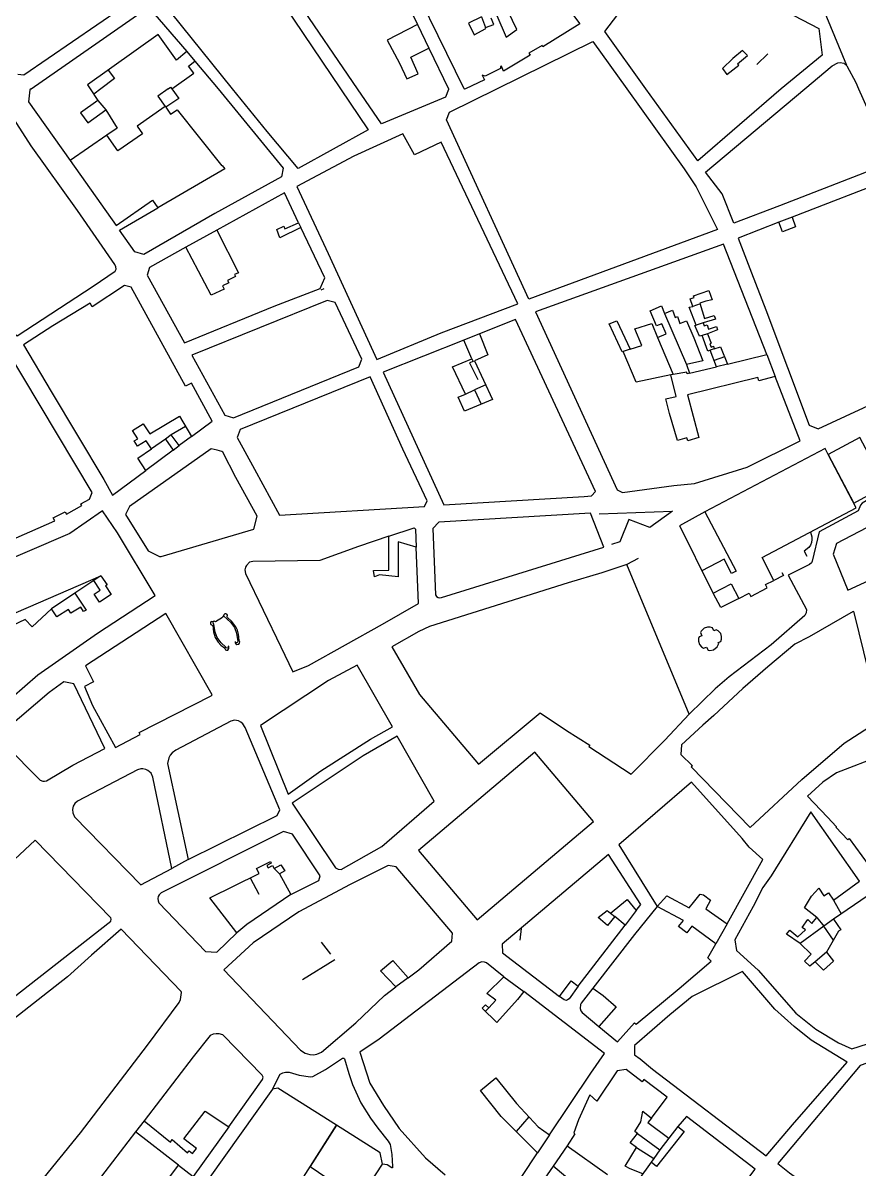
# Model space of a CAD drawing. Header units: millimetres. Extents: x 487814 to 495125, y 4392873 to 4398925.
# Drawn here: x 492285.9 to 492567.8, y 4396840.6 to 4397227.4 of the extents above; entities that cross this region are included whole.
import ezdxf

# ---------------------------------------------------------------- set-up
doc = ezdxf.new("R2010")
doc.units = ezdxf.units.MM
doc.linetypes.add('Tramo_BT__380_A_E_Tr', pattern=[2, 1, 1])
doc.layers.add('Cartografia_Base', color=8, linetype='Continuous')
doc.layers.add('Tramo_BT__380_A_E_Trazado', color=10, linetype='Tramo_BT__380_A_E_Tr')

msp = doc.modelspace()

# ---------------------------------------------------------------- linework, layer by layer
at = {"layer": 'Cartografia_Base'}
for p, q in [((492550.44, 4397244.86, 116.47), (492563.57, 4397213.08, 111.69)), ((492440.47, 4397229.44, 124.17), (492441.83, 4397225.78, 124.34)), ((492418.87, 4397226.85, 124.89), (492422.71, 4397218.87, 124.89)), ((492341.12, 4397217.7, 126.73), (492343.87, 4397214.5, 126.73)), ((492537.06, 4397216.97, 115.24), (492533.32, 4397213.35, 115.24)), ((492312.09, 4397205.16, 130.29), (492309.71, 4397203.37, 130.29)), ((492311.15, 4397201.24, 132.04), (492313.86, 4397198.01, 131.49)), ((492314.18, 4397189.46, 125.3), (492301.74, 4397180.96, 126)), ((492545.23, 4397161.84, 120.18), (492540.77, 4397160.12, 120.07)), ((492351.28, 4397157.42, 124.4), (492340.84, 4397151.64, 124.4)), ((492378.82, 4397159.96, 124.76), (492379.59, 4397158.32, 124.76)), ((492387.32, 4397137.65, 121.86), (492386.26, 4397137.23, 121.86)), ((492514.22, 4397132.53, 115.54), (492511.79, 4397131.72, 115.54)), ((492502.21, 4397129.36, 117.13), (492509.58, 4397112.05, 117.13)), ((492515.25, 4397126.13, 115.75), (492512.89, 4397125.41, 115.83)), ((492439.8, 4397122.43, 118.12), (492434.57, 4397120.34, 118.12)), ((492499.9, 4397121.18, 116.68), (492505.14, 4397108.74, 117.95)), ((492516.72, 4397122.44, 117.12), (492514.87, 4397121.86, 117.12)), ((492490.65, 4397117.26, 119.76), (492488.3, 4397116.52, 119.76)), ((492519, 4397117.34, 116.8), (492517.56, 4397116.88, 116.8)), ((492536.73, 4397115.52, 117.53), (492539.58, 4397108.08, 117.53)), ((492522.42, 4397114.71, 116.8), (492518.92, 4397113.42, 116.8)), ((492523.45, 4397112.24, 117.26), (492519.75, 4397111.32, 117.26)), ((492505.14, 4397108.74, 117.95), (492504.35, 4397108.6, 117.95)), ((492435.05, 4397102.13, 119.83), (492438.17, 4397103.51, 119.87)), ((492441.97, 4397105.2, 119.87), (492438.17, 4397103.51, 119.87)), ((492438.17, 4397103.51, 119.87), (492440.41, 4397098.72, 119.82)), ((492340.7, 4397091.21, 124.8), (492335.89, 4397088.34, 124.65)), ((492342.74, 4397087.81, 124.8), (492338.59, 4397084.73, 124.8)), ((492333.89, 4397086.94, 124.51), (492329.2, 4397083.62, 124.11)), ((492336.53, 4397083.2, 124.8), (492327.31, 4397076.34, 124.52)), ((492510.4, 4397051.43, 120.12), (492514.78, 4397042.52, 118.98)), ((492493.31, 4397046.67, 119.43), (492489.5, 4397044.65, 119.31)), ((492312.13, 4397040.82, 130.79), (492309.73, 4397039.19, 130.79)), ((492303.35, 4397034.92, 128.8), (492295.48, 4397029.64, 128.42)), ((492357.41, 4397018.59, 124.2), (492357.38, 4397018.39, 124.16)), ((492354.92, 4397017.16, 124.28), (492355.31, 4397016.66, 123.9)), ((492341.6, 4396945.09, 121.58), (492336.12, 4396942, 121.73)), ((492370.58, 4396942.01, 129.32), (492372.42, 4396940.24, 129.32)), ((492362.5, 4396938.9, 122.14), (492365.4, 4396933.31, 122.06)), ((492559.2, 4396931.38, 117.18), (492561.83, 4396926.7, 117.31)), ((492484, 4396926.98, 122.87), (492485.42, 4396925.8, 122.87)), ((492492.7, 4396927.84, 122.88), (492488.91, 4396922.92, 122.8)), ((492553.57, 4396925.53, 120.06), (492555.92, 4396922.53, 120.04)), ((492523.29, 4396923.36, 121.61), (492519.52, 4396916.58, 121.61)), ((492555.92, 4396922.53, 120.04), (492547.91, 4396916.72, 119.98)), ((492559.15, 4396924.87, 120.06), (492555.92, 4396922.53, 120.04)), ((492559.18, 4396917.84, 120.14), (492555.92, 4396922.53, 120.04)), ((492386.47, 4396917.12, 125.52), (492389.54, 4396913.16, 125.52)), ((492556.89, 4396913.83, 121.36), (492553, 4396910.55, 121.28)), ((492390.98, 4396911.16, 125.7), (492380.09, 4396904.41, 125.4)), ((492415.82, 4396905.18, 125.03), (492411.66, 4396902.06, 125.03)), ((492448.07, 4396905.5, 124.43), (492454.76, 4396900.54, 124.35)), ((492442.97, 4396894.99, 126.53), (492441.82, 4396893.83, 126.53)), ((492326.72, 4396856.91, 117.53), (492323.84, 4396853.17, 117.53)), ((492456.45, 4396858.25, 118.95), (492452.15, 4396853.28, 118.87)), ((492355.26, 4396854.85, 119.4), (492343.3, 4396838.05, 118.88)), ((492463.39, 4396852.17, 118.81), (492459.33, 4396846.12, 118.74)), ((492493.1, 4396852.58, 122.81), (492500.63, 4396847.05, 123.27)), ((492506.74, 4396854.95, 123.27), (492503.66, 4396850.98, 123.27)), ((492469.35, 4396848.48, 118.76), (492464.63, 4396841.57, 118.75)), ((492503.66, 4396850.98, 123.27), (492500.63, 4396847.05, 123.27)), ((492492.72, 4396847.92, 123.39), (492498.6, 4396844.17, 123.49)), ((492498.6, 4396844.17, 123.49), (492497.69, 4396842.9, 123.63)), ((492500.63, 4396847.05, 123.27), (492498.6, 4396844.17, 123.49))]:
    msp.add_line(p, q, dxfattribs=at)
for points in [[(492398.69, 4397205.16, 120.18), (492377.66, 4397236, 124.4), (492363.74, 4397256.72, 127.2), (492394.45, 4397277.9, 127.82), (492418.87, 4397226.85, 122.24), (492408.72, 4397221.55, 121.87), (492412.82, 4397213.82, 120.84), (492415.3, 4397208.49, 119.82), (492419.09, 4397210.18, 119.62), (492416.65, 4397215.77, 120.81), (492422.71, 4397218.87, 120.55), (492429.31, 4397205.16, 117.93)], [(492444.3, 4397266.09, 122.2), (492473.62, 4397227.09, 116.91), (492461.18, 4397219.33, 116.48), (492460.99, 4397219.69, 116.54), (492456.5, 4397217.13, 118.06), (492456.89, 4397216.53, 118.21), (492447.94, 4397211.12, 121.9), (492447.27, 4397212.77, 121.89), (492446.94, 4397212.64, 121.9), (492446.87, 4397211.96, 121.9), (492441.68, 4397209.45, 121.9), (492440.75, 4397209.75, 121.9), (492441.52, 4397208.19, 121.9), (492435.1, 4397205.16, 121.9)], [(492356.52, 4397205.16, 122.35), (492332.39, 4397235.22, 126.03), (492359.85, 4397253.92, 127.36), (492367.73, 4397242.59, 127.26), (492392.89, 4397205.16, 123.22)], [(492434.69, 4397205.16, 121.9), (492411.38, 4397252.7, 124.83)], [(492495.91, 4397205.16, 115.2), (492482.14, 4397224.46, 116.48), (492499.96, 4397247.98, 116.63), (492503.29, 4397251.98, 116.6), (492517.52, 4397244.7, 115.03), (492554.21, 4397225.51, 112.22), (492555.35, 4397216.51, 112.19), (492541.54, 4397205.16, 112.32)], [(492284.11, 4397210.06, 128.27), (492286.14, 4397209.82, 128.26), (492318.94, 4397232.33, 125.93)], [(492288.59, 4397205.16, 127.39), (492328.25, 4397232.66, 126.05), (492341.12, 4397217.7, 124.19), (492337.65, 4397214.83, 124.19), (492331.41, 4397223.5, 125.71), (492307.62, 4397206.48, 125.95), (492308.51, 4397205.16, 125.89)], [(492445.67, 4397229.86, 119.39), (492448.79, 4397222.51, 118.37), (492452.46, 4397225.14, 118.11), (492447.89, 4397234.53, 119.49)], [(492440.47, 4397229.44, 120.03), (492436.08, 4397227.27, 120.43), (492438.01, 4397223.32, 119.84), (492441.93, 4397225.53, 119.51), (492441.83, 4397225.78, 119.55), (492444.62, 4397226.82, 119.27), (492443.7, 4397228.95, 119.57)], [(492445.66, 4397205.16, 116.3), (492478, 4397221.15, 116.34), (492489.48, 4397205.16, 116.34)], [(492528.51, 4397218.04, 113.31), (492525.24, 4397215.39, 113.48), (492521.79, 4397211.93, 113.64), (492523.25, 4397209.94, 113.46), (492527.24, 4397213.09, 113.25), (492526.82, 4397213.56, 113.3), (492530.23, 4397216.37, 113.13), (492528.51, 4397218.04, 113.31)], [(492334.85, 4397205.16, 124.1), (492335.63, 4397205.72, 124.06), (492336.08, 4397205.16, 124), (492343.49, 4397210.36, 123.61), (492341.69, 4397212.78, 123.83), (492343.87, 4397214.5, 123.72), (492351.74, 4397205.16, 122.57)], [(492549.56, 4397205.16, 111.78), (492558.74, 4397212.93, 111.78), (492560.64, 4397213.89, 111.77), (492561.5, 4397214, 111.76), (492562.63, 4397213.75, 111.74), (492563.75, 4397212.85, 111.71), (492566.7, 4397207.29, 111.67), (492567.68, 4397205.16, 111.66)], [(492314.55, 4397211.44, 130.29), (492316.71, 4397208.64, 130.29), (492312.09, 4397205.16, 130.29)], [(492288.59, 4397205.16, 127.39), (492288.13, 4397204.84, 127.41), (492287.74, 4397200.73, 127.36), (492301.74, 4397180.96, 126)], [(492308.51, 4397205.16, 125.89), (492311.15, 4397201.24, 125.73), (492305.31, 4397196.97, 126.06), (492307.78, 4397193.6, 125.82), (492313.86, 4397198.01, 125.48), (492317.62, 4397191.81, 125.1), (492314.18, 4397189.46, 125.3)], [(492334.85, 4397205.16, 124.1), (492331.36, 4397202.67, 124.29), (492333.82, 4397199.14, 123.97), (492324.37, 4397192.56, 124.6), (492326.18, 4397189.96, 124.4), (492317.87, 4397184.17, 124.94), (492314.18, 4397189.46, 125.3)], [(492351.74, 4397205.16, 122.57), (492373.6, 4397178.36, 119.3), (492373.05, 4397175.42, 119.31), (492350.62, 4397163.01, 121.43), (492326.66, 4397149.25, 124.03), (492323.61, 4397150.09, 124.06), (492318.41, 4397157.43, 124.44), (492331.36, 4397165.02, 123.46)], [(492336.04, 4397205.16, 124.01), (492338.4, 4397201.85, 123.7), (492333.99, 4397198.89, 123.94), (492335.63, 4397196.54, 123.73), (492337.81, 4397198.06, 123.61), (492352.9, 4397179.19, 121.65), (492353.08, 4397179.29, 121.64), (492353.96, 4397178.15, 121.5), (492331.36, 4397165.02, 123.46)], [(492392.89, 4397205.16, 123.22), (492402.24, 4397191.26, 119.05), (492378.69, 4397178.2, 119.05), (492368.2, 4397190.75, 120.58), (492356.52, 4397205.16, 122.35)], [(492429.31, 4397205.16, 117.93), (492429.42, 4397204.93, 117.93), (492428.37, 4397202.27, 117.94), (492406.8, 4397193.31, 118.53), (492398.69, 4397205.16, 120.18)], [(492489.48, 4397205.16, 116.34), (492508.87, 4397178.15, 113.78), (492512.94, 4397172.05, 113.77), (492520.07, 4397157.7, 113.49), (492456.51, 4397134.18, 113.49), (492428.65, 4397194.62, 115.3), (492429.69, 4397197.27, 116.64), (492445.66, 4397205.16, 116.3)], [(492435.1, 4397205.16, 121.9), (492434.76, 4397205, 121.9), (492434.69, 4397205.16, 121.9)], [(492541.54, 4397205.16, 112.32), (492513.41, 4397180.87, 113.72), (492495.91, 4397205.16, 115.2)], [(492567.68, 4397205.16, 111.66), (492578.65, 4397180.5, 112.04), (492569.63, 4397176.8, 111.77), (492540.97, 4397165.62, 112.5), (492525.56, 4397159.84, 111.79), (492521.66, 4397169.71, 111.81), (492516.08, 4397176.98, 111.79), (492549.56, 4397205.16, 111.78)], [(492242.57, 4397161.94, 128.08), (492254.3, 4397146.25, 127.56), (492259.32, 4397141.86, 127.53), (492283.93, 4397121.8, 127.02), (492309.58, 4397138.57, 124.02), (492316.92, 4397143.56, 123.9), (492317.3, 4397144.27, 123.9), (492317.23, 4397145.05, 123.9), (492316.87, 4397145.8, 123.92), (492304.21, 4397164.01, 125.09), (492288.66, 4397185.84, 126.62), (492280.77, 4397198.16, 127.65), (492278.5, 4397198.53, 127.76), (492260.39, 4397185.87, 128.14), (492238.52, 4397171.07, 128.4), (492237.92, 4397168.15, 128.31), (492242.57, 4397161.94, 128.08)], [(492388.73, 4397149.6, 115.96), (492405.17, 4397113.8, 115.92), (492426.93, 4397122.79, 115.96), (492452.76, 4397132.53, 117.84), (492426.88, 4397187.08, 117.85), (492417.9, 4397182.81, 118.49), (492413.96, 4397189.89, 117.9), (492397.42, 4397182.43, 119.28), (492378.2, 4397172.14, 118.43), (492388.73, 4397149.6, 115.96)], [(492301.74, 4397180.96, 126), (492317.28, 4397159.03, 124.52), (492329.58, 4397167.59, 123.66), (492331.36, 4397165.02, 123.46)], [(492531.54, 4397143.01, 113.24), (492536.42, 4397130.5, 113.82), (492551.04, 4397091.6, 114.46), (492554.08, 4397090.34, 114.58), (492578.51, 4397101.72, 115.3), (492605.89, 4397116.63, 113.56), (492606.84, 4397119.13, 113.36), (492585.93, 4397164.72, 111.63), (492581.8, 4397174.21, 111.46), (492579.55, 4397175.09, 111.45), (492545.23, 4397161.84, 112.57), (492546.36, 4397158.55, 112.77), (492542.03, 4397156.84, 112.74), (492540.77, 4397160.12, 112.57), (492527.04, 4397154.77, 112.86), (492531.54, 4397143.01, 113.24)], [(492340.84, 4397151.64, 119.62), (492328.49, 4397144.81, 123.68), (492327.73, 4397142.19, 123.77), (492340.36, 4397119.45, 123.16), (492370.63, 4397131.79, 121.97), (492386.05, 4397137.79, 121.86), (492387.62, 4397141.31, 121.86), (492379.59, 4397158.32, 120.47), (492372.54, 4397154.89, 120.44), (492371.48, 4397157.67, 120.21), (492373.8, 4397158.74, 120.27), (492374.22, 4397157.83, 120.34), (492378.82, 4397159.96, 120.31), (492374.07, 4397170.04, 119.42), (492351.28, 4397157.42, 119.48), (492358.58, 4397143.06, 120.65), (492357.21, 4397142.46, 120.76), (492357.48, 4397141.79, 120.86), (492354.88, 4397140.5, 121.18), (492355.27, 4397139.71, 121.29), (492353.19, 4397138.68, 121.55), (492353.76, 4397137.52, 121.71), (492349.31, 4397135.53, 122.22), (492340.84, 4397151.64, 119.62)], [(492512.89, 4397125.41, 114.06), (492510.57, 4397131.41, 113.69), (492511.79, 4397131.72, 113.65), (492510.84, 4397134.25, 113.49), (492512.2, 4397134.76, 113.43), (492512, 4397135.27, 113.4), (492517.15, 4397137.11, 113.39), (492518.29, 4397133.89, 113.39), (492516.1, 4397133.42, 113.46), (492514.14, 4397132.79, 113.54), (492515.72, 4397127.61, 113.86), (492519, 4397128.58, 113.74), (492519.44, 4397127.39, 113.82), (492515.25, 4397126.13, 113.97), (492515.55, 4397125.12, 114.03), (492516.61, 4397125.44, 113.99), (492517.02, 4397124.06, 114.08), (492519.74, 4397124.87, 113.98), (492520.06, 4397123.79, 114.05), (492516.72, 4397122.44, 114.2), (492517.89, 4397119.27, 114.39), (492517.47, 4397119.11, 114.41), (492517.9, 4397117.94, 114.48), (492518.68, 4397118.23, 114.45), (492519, 4397117.34, 114.5), (492521.07, 4397118.01, 114.43), (492523.45, 4397112.24, 114.75), (492536.73, 4397115.52, 114.24), (492522.1, 4397152.71, 112.93), (492458.65, 4397129.85, 119.52), (492486.24, 4397069.83, 118.19), (492488.09, 4397068.91, 118.28), (492505.3, 4397071.22, 118.22), (492512.27, 4397071.91, 118), (492530.13, 4397077.48, 116.48), (492547.92, 4397086.34, 115.95), (492539.58, 4397108.08, 114.54), (492533.98, 4397106.61, 114.87), (492533.66, 4397107.74, 114.78), (492510.01, 4397101.83, 115.69), (492513.83, 4397087.44, 116.69), (492510.03, 4397086.34, 116.82), (492509.78, 4397087.31, 116.74), (492506.62, 4397086.48, 116.85), (492503.93, 4397095.54, 116.21), (492502.65, 4397100.49, 115.92), (492506.14, 4397101.33, 115.81), (492504.35, 4397108.6, 115.34), (492492.64, 4397106.1, 115.71), (492488.3, 4397116.52, 115.68), (492487.94, 4397116.41, 115.77), (492483.59, 4397125.79, 116.77), (492486.17, 4397126.86, 116.14), (492490.65, 4397117.26, 115.11), (492494.61, 4397118.5, 114.83), (492492.19, 4397124.19, 114.69), (492497.91, 4397125.89, 114.28), (492499.9, 4397121.18, 114.56), (492502.77, 4397122.4, 114.43), (492501.3, 4397125.87, 114.22), (492499.55, 4397125.13, 114.3), (492497.37, 4397130.23, 113.99), (492501.15, 4397131.84, 113.82), (492502.21, 4397129.36, 113.97), (492504.91, 4397130.38, 113.85), (492505.81, 4397127.96, 114), (492506.54, 4397128.24, 113.97), (492507.36, 4397125.96, 114.11), (492509.6, 4397126.82, 114.02), (492512.06, 4397121.12, 114.36), (492515.14, 4397113.35, 114.84), (492509.58, 4397112.05, 115.02), (492510.64, 4397109.19, 115.2), (492519.75, 4397111.32, 114.89), (492517.56, 4397116.88, 114.56), (492516.82, 4397116.64, 114.59), (492514.87, 4397121.86, 114.27), (492513.98, 4397121.63, 114.3), (492512.46, 4397125.26, 114.08), (492512.89, 4397125.41, 114.06)], [(492295.33, 4397103.01, 121.86), (492313.18, 4397073.26, 123.22), (492316.07, 4397067.96, 124.8), (492327.31, 4397076.34, 124.52), (492324.57, 4397080.47, 123.91), (492329.2, 4397083.62, 124.11), (492327.37, 4397086.3, 123.97), (492324.48, 4397084.55, 123.7), (492323.41, 4397086.37, 123.64), (492324.59, 4397087.06, 123.73), (492322.84, 4397089.82, 123.53), (492326.4, 4397092.03, 123.79), (492328.59, 4397088.66, 124.04), (492338.63, 4397094.65, 124.77), (492342.74, 4397087.81, 124.8), (492349.64, 4397092.96, 124.8), (492342.71, 4397105.82, 124.8), (492340.68, 4397104.78, 124.76), (492322.4, 4397138.23, 121.86), (492320.06, 4397138.74, 121.86), (492309.16, 4397131.53, 121.86), (492308.48, 4397132.77, 121.86), (492295.95, 4397125.1, 121.86), (492286.09, 4397118.73, 121.86), (492295.33, 4397103.01, 121.86)], [(492353.89, 4397095.01, 117.65), (492356.83, 4397094.12, 117.65), (492399.09, 4397111.36, 117.65), (492400.16, 4397113.91, 117.73), (492391.2, 4397133.05, 121.86), (492388.49, 4397133.72, 121.86), (492342.81, 4397115.22, 119.46), (492353.89, 4397095.01, 117.65)], [(492434.77, 4397096.4, 116.82), (492432.66, 4397101.07, 116.7), (492435.05, 4397102.13, 116.61), (492430.67, 4397111.34, 116.41), (492437.26, 4397114.02, 116.16), (492434.57, 4397120.34, 116), (492407.32, 4397109.47, 116.21), (492427.8, 4397064.71, 117.65), (492475.08, 4397067.58, 117.87), (492477.56, 4397067.8, 117.88), (492478.91, 4397069.2, 118.08), (492451.99, 4397127.29, 117.31), (492439.8, 4397122.43, 116.59), (492442.64, 4397115.31, 116.85), (492438.17, 4397113.35, 116.18), (492444.25, 4397100.3, 116.7), (492434.77, 4397096.4, 116.82)], [(492277.82, 4397051.16, 124.44), (492296.62, 4397059.31, 124.45), (492296.08, 4397060.4, 124.46), (492300.09, 4397062.37, 124.52), (492300.57, 4397061.61, 124.48), (492305.71, 4397064.5, 124.47), (492305.39, 4397065.05, 124.5), (492308.27, 4397066.7, 124.52), (492309.21, 4397068.91, 124.7), (492279.95, 4397117.81, 124.81)], [(492437.26, 4397114.02, 119.58), (492437.63, 4397113.11, 119.5), (492436.47, 4397112.63, 119.5), (492439.25, 4397107.05, 119.12)], [(492363.91, 4397076.81, 122.13), (492372.42, 4397061.22, 122.09), (492421.28, 4397064.22, 118.45), (492422.12, 4397066.14, 118.04), (492414.01, 4397083.58, 117.8), (492402.98, 4397107.91, 117.15), (492359.07, 4397090.22, 122.13), (492358.08, 4397087.49, 122.13), (492363.91, 4397076.81, 122.13)], [(492510.64, 4397109.19, 118.26), (492509.84, 4397108.99, 117.95), (492509.74, 4397109.54, 117.95), (492505.14, 4397108.74, 117.95)], [(492336.53, 4397083.2, 124.8), (492338.59, 4397084.73, 124.8), (492335.89, 4397088.34, 124.65), (492333.89, 4397086.94, 124.51), (492336.53, 4397083.2, 124.8)], [(492557.41, 4397081.72, 116.58), (492566.06, 4397065.27, 116.89), (492576.76, 4397071.2, 116.14), (492568.08, 4397087.43, 116), (492557.41, 4397081.72, 116.58)], [(492351.37, 4397083.16, 123.32), (492349.32, 4397083.62, 123.77), (492321.83, 4397064.15, 123.88), (492320.45, 4397061.47, 123.88), (492328.03, 4397049.21, 123.84), (492331.95, 4397047.35, 123.71), (492332.44, 4397047.31, 123.7), (492363.77, 4397056.58, 122.44), (492364.89, 4397060.91, 122.36), (492357.66, 4397073.98, 122.54), (492353.24, 4397082.53, 122.93), (492352.95, 4397082.75, 122.99), (492351.37, 4397083.16, 123.32)], [(492557.41, 4397081.72, 116.58), (492556.37, 4397083.7, 116.56), (492515.8, 4397062.35, 118.53), (492526.35, 4397042.34, 118.71), (492524.82, 4397041.54, 118.77), (492522.38, 4397046.38, 118.7), (492514.78, 4397042.52, 118.98), (492518.64, 4397034.93, 119.15), (492524.68, 4397038.1, 118.9), (492527.23, 4397033.15, 119.01), (492530.76, 4397034.95, 118.86), (492531.31, 4397033.85, 118.89), (492536.88, 4397036.71, 118.65), (492536.32, 4397037.81, 118.63), (492539.1, 4397039.23, 118.51), (492535.12, 4397046.96, 118.39), (492566.9, 4397063.69, 116.93), (492557.41, 4397081.72, 116.58)], [(492576.58, 4397069.83, 119.51), (492568.88, 4397065.35, 116.75), (492568.26, 4397064.65, 116.82), (492567.54, 4397062.72, 116.84), (492554.37, 4397055.67, 117.76), (492552, 4397045.68, 118.07), (492551.73, 4397045.18, 118.09), (492551.06, 4397044.58, 118.12), (492543.9, 4397041.02, 118.33), (492550.05, 4397029.44, 118.28), (492549.97, 4397028.29, 118.38), (492549.55, 4397027.4, 118.48), (492538.16, 4397017.52, 118.6), (492523.98, 4397006.67, 119.51), (492519.29, 4397002.61, 119.51), (492510.52, 4396994.09, 119.51)], [(492564, 4397035.99, 117.89), (492581.07, 4397043.86, 117.28), (492593.68, 4397048.41, 116.47), (492588.68, 4397064.01, 115.98), (492585.67, 4397064.95, 115.93), (492560.2, 4397051.69, 116.59), (492559.05, 4397048.05, 116.59), (492564, 4397035.99, 117.89)], [(492273.27, 4396992.12, 122.19), (492290.92, 4397007.4, 122.22), (492310.99, 4397021.48, 122.51), (492330.49, 4397034.15, 123.3), (492317.79, 4397055.29, 125.31), (492312.65, 4397062.68, 125.31), (492301.68, 4397055.12, 125.31), (492272.78, 4397042.71, 125.77)], [(492425, 4397034.38, 121.44), (492425.34, 4397033.77, 121.45), (492425.83, 4397033.44, 121.46), (492426.37, 4397033.31, 121.46), (492427.02, 4397033.44, 121.46), (492481.79, 4397050.47, 119.45), (492477.21, 4397061.88, 118.76), (492426.05, 4397058.88, 121), (492424.05, 4397056.74, 121.03), (492425, 4397034.38, 121.44)], [(492480.2, 4397061.66, 119.31), (492504.95, 4397062.64, 119.31), (492497.31, 4397057.07, 119.31), (492490.15, 4397059.8, 119.31), (492487.12, 4397052.29, 118.39), (492484.35, 4397051.35, 118.39)], [(492515.8, 4397062.35, 120.02), (492507.28, 4397057.64, 120.02), (492510.4, 4397051.43, 120.12)], [(492409.2, 4397054.18, 121.01), (492417.81, 4397057.02, 121), (492418.27, 4397056.56, 121.01), (492418.49, 4397050.42, 121.13)], [(492372.78, 4397016.86, 122.83), (492376.88, 4397008.39, 122.39), (492382.17, 4397010.58, 122.12), (492407.15, 4397024.5, 121.81), (492419.28, 4397031.46, 121.51), (492418.49, 4397050.42, 121.13), (492412.39, 4397052.29, 121.06), (492412.38, 4397040.47, 121.28), (492406.06, 4397041.09, 121.3), (492404.36, 4397040.41, 121.33), (492404.1, 4397042.57, 121.27), (492409.3, 4397042.66, 121.23), (492409.2, 4397054.18, 121.01), (492399.04, 4397050.72, 121.05), (492385.95, 4397045.97, 122.11), (492363.37, 4397045.57, 122.55), (492362.28, 4397045.34, 122.55), (492361.22, 4397044.31, 122.57), (492360.91, 4397043.7, 122.59), (492360.65, 4397042.85, 122.63), (492360.88, 4397041.55, 122.67), (492372.78, 4397016.86, 122.83)], [(492551.45, 4397055.55, 118.79), (492551.92, 4397053.98, 118.79), (492551.94, 4397053, 118.79), (492551.76, 4397052.04, 118.79), (492551.4, 4397051.13, 118.79), (492550.85, 4397050.31, 118.79), (492549.35, 4397049.07, 119.17), (492550.26, 4397047.37, 118.89)], [(492489.5, 4397044.65, 119.31), (492481.09, 4397041.85, 119.6), (492469.69, 4397038.4, 120), (492422.98, 4397023.71, 121.39), (492419.35, 4397022, 121.67), (492410.22, 4397016.84, 121.88), (492419.58, 4397000.72, 120.84), (492439.53, 4396977.22, 120.36), (492460.3, 4396994.51, 119.69), (492469.11, 4396988.57, 119.37), (492477.08, 4396983.66, 119.1), (492476.65, 4396983.19, 119.11), (492490.97, 4396973.86, 118.63), (492502.27, 4396985.28, 118.57), (492510.52, 4396994.09, 118.47), (492489.5, 4397044.65, 119.31)], [(492541.83, 4397041.88, 119.51), (492542.33, 4397040.94, 119.51), (492539.1, 4397039.23, 119.51)], [(492280.18, 4397026.97, 125.6), (492312.13, 4397040.82, 124.32), (492314.27, 4397037.77, 124.11), (492313.69, 4397037.44, 124.06), (492315.66, 4397034.5, 123.85), (492311.68, 4397031.93, 123.51), (492309.91, 4397034.56, 123.69), (492311.93, 4397035.91, 123.87), (492309.73, 4397039.19, 124.11), (492303.35, 4397034.92, 123.55), (492307.16, 4397029.23, 123.14), (492306.28, 4397028.74, 123.07), (492305.33, 4397030.2, 123.17), (492302.05, 4397028.13, 123.06), (492301.23, 4397029.46, 123.19), (492297.3, 4397027, 123.41), (492295.48, 4397029.64, 123.68), (492288.96, 4397023.53, 124.42), (492286.65, 4397026.08, 124.76), (492280.25, 4397023.03, 125.33)], [(492527.23, 4397033.15, 119.36), (492521.18, 4397030.07, 119.36), (492518.64, 4397034.93, 119.25)], [(492317.07, 4396982.89, 122.26), (492325.33, 4396987.19, 122.46), (492325.01, 4396987.87, 122.48), (492349.36, 4397000.29, 123.19), (492349.64, 4397000.65, 123.21), (492334.05, 4397028.12, 123.33), (492306.99, 4397010.46, 123.31), (492309.66, 4397005.06, 123.17), (492306.63, 4397003.47, 123.82), (492309.34, 4396997.07, 123.41), (492317.07, 4396982.89, 122.26)], [(492353.54, 4397027.23, 123.6), (492353.22, 4397027.1, 123.9), (492353.13, 4397026.77, 123.6), (492350.77, 4397025.23, 123.9), (492350.36, 4397025.47, 123.9), (492350.04, 4397025.3, 123.9)], [(492353.54, 4397027.23, 123.6), (492355.95, 4397025.05, 123.88), (492357.17, 4397023.33, 123.87), (492357.92, 4397021.47, 123.85), (492358.36, 4397018.64, 123.89), (492358.07, 4397018.23, 123.97), (492357.74, 4397018.18, 124.02), (492357.38, 4397018.39, 124.16), (492357.41, 4397018.2, 124.14), (492357.64, 4397017.85, 124.09), (492358.03, 4397017.65, 124.02), (492358.63, 4397017.76, 123.94), (492358.9, 4397018.07, 123.89), (492358.99, 4397018.48, 123.83), (492358.76, 4397019, 123.75), (492358.56, 4397021.07, 123.6), (492358.17, 4397022.4, 123.6), (492357.61, 4397023.62, 123.6), (492356.32, 4397025.39, 123.6), (492354.84, 4397026.67, 123.6), (492354.74, 4397026.9, 123.6), (492354.83, 4397027.52, 123.6), (492354.63, 4397027.83, 123.6), (492354.28, 4397027.98, 123.6), (492353.92, 4397027.92, 123.6), (492353.65, 4397027.67, 123.6), (492353.54, 4397027.23, 123.6)], [(492523.12, 4396964.11, 116.96), (492531.14, 4396955.82, 116.49), (492548.53, 4396972.04, 116.41), (492562.75, 4396984.31, 116.05), (492574.78, 4396992.11, 115.93), (492571.08, 4397008.24, 116.45), (492566.21, 4397028.45, 118.24), (492566.03, 4397028.67, 118.26), (492565.8, 4397028.74, 118.29), (492550.97, 4397020.17, 118.33), (492546.16, 4397017.74, 118.54), (492537.07, 4397010.09, 118.51), (492528.64, 4397002.74, 118.53), (492518.86, 4396993.66, 118.18), (492515.08, 4396990.43, 118.14), (492507.9, 4396983.8, 118.17), (492507.76, 4396980.47, 117.78), (492511.62, 4396976.68, 117.41), (492511.21, 4396976.28, 117.39), (492523.12, 4396964.11, 116.96)], [(492350.04, 4397025.3, 123.9), (492349.38, 4397025.32, 123.67), (492349.14, 4397025.08, 123.67), (492349.06, 4397024.71, 123.67), (492349.18, 4397024.39, 123.67), (492349.85, 4397023.97, 123.72), (492350.07, 4397021.86, 123.75), (492350.72, 4397019.97, 123.75), (492351.71, 4397018.36, 123.75), (492352.62, 4397017.38, 123.75), (492353.83, 4397016.45, 123.75), (492354.12, 4397015.84, 123.75), (492354.46, 4397015.65, 123.83), (492354.95, 4397015.7, 123.96), (492355.34, 4397016.22, 124.03), (492355.31, 4397016.66, 123.9), (492354.9, 4397016.38, 123.9), (492354.36, 4397016.5, 123.9), (492354.13, 4397016.88, 123.9), (492352.68, 4397018.15, 123.9), (492351.39, 4397019.96, 123.9), (492350.63, 4397021.82, 123.9), (492350.28, 4397024.37, 123.9), (492349.95, 4397024.93, 123.9), (492350.04, 4397025.3, 123.9)], [(492517.5, 4397015.6, 119.5), (492518.71, 4397015.84, 119.49), (492519.94, 4397016.78, 119.47), (492520.51, 4397017.92, 119.46), (492520.32, 4397018.31, 119.56), (492521.16, 4397018.65, 119.56), (492521.4, 4397019.44, 119.56), (492521.43, 4397020.32, 119.56), (492521.16, 4397021.3, 119.56), (492520.31, 4397022.25, 119.56), (492519.65, 4397022.58, 119.56), (492518.79, 4397022.22, 119.56), (492518.39, 4397023.23, 119.51), (492517.57, 4397023.5, 119.51), (492516.71, 4397023.51, 119.52), (492515.63, 4397023.13, 119.53), (492514.61, 4397022.11, 119.54), (492514.39, 4397021.63, 119.56), (492514.8, 4397020.58, 119.61), (492513.94, 4397020.23, 119.56), (492513.72, 4397019.59, 119.56), (492513.66, 4397018.74, 119.56), (492513.97, 4397017.66, 119.56), (492514.68, 4397016.79, 119.56), (492515.4, 4397016.36, 119.56), (492516.39, 4397016.75, 119.51), (492516.89, 4397015.66, 119.51), (492517.5, 4397015.6, 119.5)], [(492375.3, 4396967.1, 122.24), (492386.3, 4396974.94, 121.83), (492403.08, 4396985.72, 121.27), (492410.51, 4396989.83, 121.1), (492398.56, 4397010.67, 121.16), (492388.91, 4397005.44, 121.74), (492365.91, 4396990.27, 122.68), (492375.3, 4396967.1, 122.24)], [(492279.57, 4396988.11, 122.11), (492279.16, 4396986.8, 122.01), (492279.14, 4396985.87, 121.97), (492279.32, 4396984.94, 121.9), (492279.96, 4396983.67, 121.83), (492291.7, 4396971.83, 121.42), (492292.51, 4396971.46, 121.39), (492293.16, 4396971.46, 121.39), (492293.77, 4396971.65, 121.4), (492302.7, 4396976.89, 121.8), (492313.46, 4396982.53, 122.23), (492303.06, 4397004.39, 124.01), (492299.59, 4397005.07, 124.08), (492294.71, 4397001.46, 123.68), (492280.13, 4396988.97, 122.24), (492279.57, 4396988.11, 122.11)], [(492341.6, 4396945.09, 121.58), (492371.64, 4396959.91, 122.14), (492372.49, 4396961.78, 122.17), (492360.81, 4396989.66, 122.82), (492359.99, 4396990.89, 122.86), (492359.3, 4396991.45, 122.89), (492358.51, 4396991.84, 122.91), (492357.21, 4396992.03, 122.95), (492355.91, 4396991.77, 122.99), (492337.43, 4396982, 122.41), (492336.18, 4396981.1, 122.36), (492335.5, 4396980.25, 122.32), (492335.03, 4396979.36, 122.31), (492334.65, 4396977.44, 122.31), (492341.6, 4396945.09, 121.58)], [(492391.3, 4396942.25, 122.14), (492392.12, 4396941.76, 122.14), (492393.22, 4396941.64, 122.14), (492406.88, 4396949.47, 121.29), (492424.53, 4396964.73, 121.23), (492412, 4396986.66, 121.17), (492400.56, 4396980.08, 121.43), (492376.67, 4396964.1, 122.18), (492391.3, 4396942.25, 122.14)], [(492439, 4396924.74, 120.12), (492478.23, 4396957.91, 118.89), (492458.49, 4396981.25, 119.63), (492419.25, 4396948.08, 120.81), (492439, 4396924.74, 120.12)], [(492564.43, 4396952.2, 116.41), (492570.88, 4396943.33, 116.42), (492575.37, 4396935.33, 116.79), (492579.07, 4396929.56, 116.78), (492590.26, 4396910.15, 116.81), (492600.65, 4396892.51, 125.18), (492612.04, 4396896.57, 118.53), (492605.49, 4396906.31, 116.82), (492601.26, 4396916.15, 116.64), (492601.61, 4396916.34, 116.64), (492588.54, 4396942.18, 116.12), (492584.08, 4396962.17, 116.02), (492583.18, 4396966.9, 115.97), (492581.84, 4396971.71, 115.95), (492575.43, 4396980.17, 115.97), (492560.19, 4396974.3, 115.99), (492555.56, 4396971.13, 116.21), (492550.4, 4396966.39, 116.34), (492557.23, 4396959.32, 116.4), (492560.18, 4396956.13, 116.41), (492560.02, 4396956, 116.42), (492564.05, 4396951.71, 116.42), (492564.43, 4396952.2, 116.41)], [(492303.37, 4396964, 121.23), (492302.81, 4396963.02, 121.18), (492302.57, 4396961.92, 121.14), (492302.66, 4396960.79, 121.1), (492303.25, 4396959.5, 121.06), (492325.59, 4396936.54, 120.59), (492336.12, 4396942, 121.73), (492329.62, 4396972.84, 122.17), (492329.04, 4396974.15, 122.17), (492328, 4396975.13, 122.15), (492327.35, 4396975.45, 122.14), (492326.29, 4396975.67, 122.1), (492325.56, 4396975.65, 122.07), (492324.54, 4396975.32, 122.02), (492304.2, 4396964.78, 121.27), (492303.37, 4396964, 121.23)], [(492511.96, 4396930.56, 118.82), (492514.19, 4396933.36, 118.64), (492515.34, 4396933.12, 118.57), (492517.77, 4396931.36, 118.45), (492516.13, 4396928.4, 118.6), (492523.29, 4396923.36, 118.25), (492535.42, 4396945.11, 117.1), (492530.81, 4396949.17, 117.38), (492528.39, 4396952.2, 117.38), (492511.34, 4396971.11, 118.64), (492486.79, 4396949.96, 119.15), (492499.68, 4396929.23, 119.6), (492502.94, 4396932.77, 119.34), (492510.55, 4396928.79, 118.94), (492511.96, 4396930.56, 118.82)], [(492570.9, 4396932.89, 116.82), (492559.15, 4396924.87, 117.45), (492561.66, 4396921.32, 117.42), (492560.94, 4396920.85, 117.46), (492556.89, 4396913.83, 117.76), (492559.17, 4396910.74, 117.72), (492555.8, 4396907.7, 117.92), (492553, 4396910.55, 117.98), (492551.2, 4396909.06, 118.08), (492549.47, 4396910.75, 118.12), (492551.65, 4396913.13, 117.99), (492547.91, 4396916.72, 118.03), (492543.3, 4396919.92, 117.95), (492544.52, 4396921.2, 117.87), (492547.13, 4396918.99, 117.96), (492549.75, 4396921.29, 117.81), (492548.63, 4396922.07, 117.78), (492550.53, 4396924.82, 117.62), (492551.89, 4396923.51, 117.68), (492553.57, 4396925.53, 117.55), (492549.4, 4396928.8, 117.41), (492551.8, 4396932.64, 117.19), (492554.27, 4396935.39, 117.02), (492555.99, 4396932.81, 117.14), (492557.49, 4396933.81, 117.07), (492559.2, 4396931.38, 117.18), (492567.97, 4396937.73, 116.82), (492551.55, 4396961.1, 116.3), (492538.17, 4396939.5, 117.14), (492535.41, 4396935.63, 117.19), (492532.12, 4396929.18, 117.65), (492525.88, 4396917.95, 118.59), (492526.52, 4396914.35, 118.64), (492533.79, 4396907.77, 118.69), (492546.48, 4396893.26, 118.71)], [(492370.58, 4396942.01, 122.01), (492372.82, 4396943.25, 122.01), (492374.13, 4396941.27, 122), (492372.42, 4396940.24, 121.99), (492376.25, 4396933.29, 121.95), (492385.6, 4396937.93, 122.03), (492386.05, 4396939.59, 122.04), (492376.77, 4396953.6, 122.05), (492373.75, 4396954.48, 122.05), (492332.5, 4396933.78, 120.36), (492331.84, 4396933.16, 120.36), (492331.5, 4396932.54, 120.35), (492331.34, 4396931.85, 120.34), (492331.4, 4396931.14, 120.34), (492331.69, 4396930.46, 120.33), (492347.39, 4396913.98, 120.2), (492351.25, 4396913.77, 120.27), (492357.97, 4396920.27, 120.87), (492348.84, 4396932.07, 120.51), (492365.46, 4396940.39, 121.85), (492364.62, 4396942, 121.9), (492369.31, 4396944.33, 122.02), (492369.6, 4396943.79, 122.02), (492368.11, 4396942.98, 122.01), (492368.54, 4396942.21, 122.01), (492370.02, 4396943.02, 122.01), (492370.58, 4396942.01, 122.01)], [(492266.85, 4396886.25, 117.81), (492315.54, 4396924.25, 120.18), (492315.65, 4396924.93, 120.2), (492315.48, 4396925.38, 120.21), (492289.93, 4396951.55, 120.89), (492199.03, 4396866.5, 116.98)], [(492494.26, 4396929.87, 119.66), (492483.35, 4396946.75, 120.41), (492447.45, 4396916.54, 120.54), (492447.53, 4396913.57, 120.59), (492466.8, 4396898.88, 120.34), (492470.76, 4396904.07, 120.25), (492473.05, 4396902.31, 120.24), (492488.91, 4396922.92, 119.68), (492485.42, 4396925.8, 119.83), (492482.93, 4396922.75, 119.85), (492479.79, 4396925.44, 119.94), (492482.9, 4396927.88, 119.93), (492484, 4396926.98, 119.89), (492489.63, 4396931.58, 119.76), (492492.7, 4396927.84, 119.66), (492494.26, 4396929.87, 119.66)], [(492379.46, 4396880.72, 119.53), (492381.03, 4396879.7, 119.54), (492382.65, 4396879.23, 119.56), (492383.8, 4396879.17, 119.57), (492384.92, 4396879.33, 119.59), (492386.59, 4396879.99, 119.62), (492398.13, 4396889.92, 120.1), (492407.8, 4396899.16, 120.33), (492411.66, 4396902.06, 120.49), (492406.4, 4396907.52, 122.57), (492410.55, 4396910.99, 122.22), (492415.82, 4396905.18, 120.63), (492419.34, 4396907.83, 120.59), (492430.5, 4396917.47, 120.35), (492430.69, 4396920.18, 120.36), (492411.72, 4396942.56, 120.03), (492409.04, 4396943.08, 120.03), (492396.2, 4396936.66, 120.13), (492378.94, 4396927.38, 120.36), (492363.49, 4396916.91, 120.39), (492353.62, 4396907.86, 120.01), (492379.46, 4396880.72, 119.53)], [(492376.25, 4396933.29, 122.15), (492361.31, 4396923.12, 121.48), (492357.97, 4396920.27, 121.48)], [(492486.32, 4396883.52, 119.96), (492492.12, 4396889.93, 119.03), (492492.61, 4396889.5, 118.99), (492507.16, 4396901.5, 118.71), (492518, 4396910.79, 118.61), (492516.87, 4396911.83, 118.56), (492519.52, 4396916.58, 118.46), (492511.37, 4396922.55, 118.93), (492509.7, 4396920.3, 119.01), (492506.98, 4396922.43, 119.17), (492508.66, 4396924.53, 119.09), (492499.68, 4396929.23, 119.6), (492492.07, 4396919.77, 120.22), (492478.04, 4396901.59, 120.32), (492481.54, 4396899.19, 120.07), (492485.96, 4396895.33, 119.59), (492480.11, 4396888.73, 120.2), (492486.32, 4396883.52, 119.96)], [(492292.61, 4396898.92, 118.32), (492257.36, 4396871.42, 116.97), (492227.51, 4396843.52, 116.47), (492273.41, 4396814.15, 115.33), (492283.2, 4396825.68, 115.42), (492305.26, 4396852.88, 115.89), (492327.81, 4396882.38, 117.98), (492338.56, 4396896.86, 119.26), (492338.95, 4396897.79, 119.34), (492339.35, 4396900.2, 119.5), (492339.2, 4396900.57, 119.51), (492318.95, 4396921.53, 119.91), (492308.93, 4396912.78, 118.86), (492300.91, 4396905.52, 118.52), (492292.61, 4396898.92, 118.32)], [(492454.12, 4396838.11, 117.5), (492459.33, 4396846.12, 118.74), (492447.14, 4396858.29, 118.97), (492440.12, 4396867.12, 119.18), (492445.33, 4396871.39, 119.22), (492452.28, 4396862.67, 119.05), (492459.66, 4396854.84, 118.88), (492463.39, 4396852.17, 118.81), (492477.31, 4396872.92, 118.88), (492481.98, 4396879.57, 119.51), (492454.76, 4396900.54, 120.8), (492452.69, 4396897.82, 120.56), (492445.63, 4396890.07, 119.89), (492440.7, 4396894.94, 120.15), (492441.83, 4396896.07, 120.26), (492442.97, 4396894.99, 120.19), (492445.28, 4396897.55, 120.43), (492442.25, 4396899.88, 120.57), (492448.07, 4396905.5, 121.04), (492442.19, 4396910.15, 119.8), (492441.52, 4396910.47, 119.8), (492440.62, 4396910.54, 119.8), (492439.75, 4396910.21, 119.8), (492405.96, 4396884.46, 119.76), (492399.49, 4396880, 119.52), (492402.89, 4396869.63, 119.23), (492407.45, 4396862.01, 118.91), (492412.74, 4396854.33, 118.65), (492421.61, 4396844.42, 118.17)], [(492498.18, 4396874.32, 120.12), (492536.49, 4396845.01, 119.28), (492545.41, 4396855.56, 119.28), (492563.79, 4396876.65, 118.5), (492551.66, 4396884.05, 118.51), (492545.98, 4396888.75, 118.67), (492539.43, 4396894.58, 118.67), (492528.56, 4396907.32, 118.62), (492511.51, 4396898.78, 118.78), (492504.02, 4396892.66, 118.97), (492492.09, 4396882.35, 119.16), (492492.09, 4396879.17, 120), (492493.95, 4396877.82, 119.93), (492498.18, 4396874.32, 120.12)], [(492473.05, 4396902.31, 123.36), (492470.04, 4396898.08, 123.36), (492469.5, 4396897.66, 123.36), (492469.12, 4396897.52, 123.36), (492468.38, 4396897.67, 123.36), (492466.8, 4396898.88, 123.36)], [(492478.04, 4396901.59, 122.73), (492474.11, 4396896.59, 123.03), (492473.85, 4396896.16, 123.03), (492473.73, 4396894.73, 123.03), (492473.96, 4396894.02, 123.03), (492474.4, 4396893.48, 123.03), (492480.11, 4396888.73, 123.34)], [(492556.6, 4396830.65, 117.92), (492575.53, 4396816.79, 117.92), (492596.42, 4396832.76, 117.92), (492606.68, 4396836.84, 117.92), (492621.17, 4396841.93, 117.92), (492616.92, 4396862.18, 117.92), (492616.53, 4396873.04, 117.92), (492614.72, 4396872.94, 117.92), (492612.49, 4396883.45, 117.92), (492616.28, 4396883.68, 117.92), (492615.64, 4396890.9, 117.92), (492602.14, 4396887.68, 117.92), (492592.08, 4396884.75, 117.92), (492592.44, 4396883.65, 117.92), (492587.78, 4396882.35, 117.92), (492582.3, 4396880.55, 117.92), (492568.22, 4396875.52, 117.92), (492540.48, 4396842.43, 117.92), (492544.39, 4396839.34, 117.92), (492556.6, 4396830.65, 117.92)], [(492546.48, 4396893.26, 118.71), (492553.24, 4396887.78, 118.61), (492560.91, 4396883.2, 118.61), (492565.42, 4396881.22, 118.53), (492596.01, 4396890.9, 117.48)], [(492336.22, 4396850.52, 117.19), (492341.31, 4396846.03, 117.09), (492341.86, 4396846.73, 117.13), (492343.04, 4396845.81, 117.11), (492344.37, 4396847.51, 117.21), (492340.09, 4396850.77, 117.28), (492347.26, 4396860.12, 117.86), (492355.26, 4396854.85, 117.98), (492366.63, 4396870.82, 119.13), (492366.81, 4396871.57, 119.17), (492366.56, 4396872.33, 119.18), (492353.28, 4396885.93, 119.15), (492352.07, 4396886.24, 119.12), (492351.03, 4396886.27, 119.09), (492350, 4396886.08, 119.06), (492349.02, 4396885.69, 119.01), (492343.25, 4396878.46, 118.55), (492326.72, 4396856.91, 117.29), (492335.59, 4396849.69, 117.14), (492336.22, 4396850.52, 117.19)], [(492370.03, 4396867.51, 118.82), (492372.6, 4396872.57, 119.02), (492373.54, 4396873.08, 119.33), (492374.41, 4396873.31, 119.35), (492375.61, 4396873.32, 119.38), (492378.97, 4396872.3, 119.31), (492382.88, 4396871.76, 119.31), (492383.66, 4396871.82, 119.31), (492387.88, 4396874.17, 119.46), (492393.59, 4396878.04, 119.54), (492394.08, 4396878.04, 119.54), (492394.33, 4396877.78, 119.54), (492395.7, 4396872.81, 119.39), (492397.02, 4396869.12, 119.28), (492399.84, 4396863, 119.08), (492403.09, 4396857.77, 118.85), (492405.5, 4396854.41, 118.69), (492409.02, 4396850.03, 118.46), (492409.66, 4396848.89, 118.39), (492410.25, 4396845.56, 118.21), (492410.53, 4396841.42, 118.08), (492410.44, 4396841.06, 118.07), (492410.22, 4396840.99, 118), (492408.7, 4396842, 117.93), (492407.15, 4396842.25, 117.93)], [(492494.89, 4396838.97, 118.01), (492490.64, 4396840.69, 118.13), (492488.94, 4396841.58, 118.18), (492492.72, 4396847.92, 118.21), (492490.61, 4396849.44, 118.28), (492493.1, 4396852.58, 118.28), (492492.24, 4396853.26, 118.31), (492494.23, 4396856.53, 118.35), (492494.85, 4396860.15, 120.78), (492497.83, 4396857.79, 118.84), (492503.16, 4396864.91, 120.19), (492495.26, 4396870.81, 120.79), (492494.66, 4396870.04, 121.83), (492489.29, 4396874.16, 121.95), (492486.26, 4396873.72, 124.55), (492479.37, 4396863.48, 124.71), (492477.04, 4396865.69, 118.78), (492473.26, 4396857.21, 119.9), (492471.62, 4396852.8, 118.76), (492472.01, 4396852.54, 118.75), (492469.35, 4396848.48, 118.76), (492483.04, 4396838.73, 118.27)], [(492391.6, 4396855.43, 118.56), (492371.86, 4396867.94, 119.01), (492370.03, 4396867.51, 118.95), (492348.37, 4396837.06, 116.64)], [(492487.93, 4396806.43, 117.04), (492500.66, 4396798.2, 116.16), (492532.73, 4396840.54, 118), (492509.61, 4396858.37, 118), (492506.74, 4396854.95, 118.01), (492508.83, 4396853.32, 117.95), (492499.53, 4396841.43, 117.96), (492497.69, 4396842.9, 118.01), (492484.94, 4396825.04, 118), (492481.48, 4396827.52, 118.11), (492478.4, 4396823.17, 118.1), (492481.96, 4396820.87, 118), (492483.31, 4396822.75, 118), (492486.75, 4396820.17, 117.9), (492483.7, 4396815.81, 117.61), (492487.08, 4396813.42, 117.36), (492485.05, 4396810.55, 117.35), (492488.91, 4396808, 117.08), (492487.93, 4396806.43, 117.04)], [(492497.83, 4396857.79, 123.18), (492496.62, 4396856.27, 123.18), (492503.66, 4396850.98, 123.27)], [(492323.84, 4396853.17, 117.07), (492310.93, 4396836.34, 116.08), (492299.51, 4396822.38, 115.25), (492302.84, 4396819.72, 115.2), (492294.65, 4396808.62, 114.97), (492309.17, 4396797.82, 114.81), (492317.37, 4396808.93, 115.21), (492320.79, 4396806.47, 115.22), (492329.77, 4396819.07, 115.69), (492322, 4396825.74, 115.83), (492323.05, 4396827.06, 115.91), (492326.03, 4396830.3, 116.11), (492333.55, 4396824.37, 115.99), (492339.94, 4396833.35, 116.51), (492335.07, 4396837.49, 116.6), (492338.31, 4396841.93, 116.85), (492323.84, 4396853.17, 117.07)], [(492379.14, 4396835.76, 117.22), (492391.6, 4396855.43, 118.56)], [(492391.6, 4396855.43, 118.56), (492382.73, 4396841.43, 117.64), (492399.26, 4396830.23, 117.32), (492407.15, 4396842.25, 117.96), (492406.35, 4396846.08, 118.19), (492391.6, 4396855.43, 118.56)], [(492421.61, 4396844.42, 118.17), (492428.26, 4396838.64, 118.19)], [(492338.31, 4396841.93, 116.85), (492343.3, 4396838.05, 116.78), (492339.94, 4396833.35, 116.51)], [(492478.51, 4396830, 118.22), (492464.63, 4396841.57, 118.75), (492460.4, 4396835.37, 117.67)]]:
    msp.add_polyline3d(points, dxfattribs=at)
at = {"layer": 'Tramo_BT__380_A_E_Trazado', "flags": 128}
msp.add_lwpolyline([(492453.58, 4396917.89), (492453.93, 4396921.81)], dxfattribs=at)

doc.saveas('drawing.dxf')
